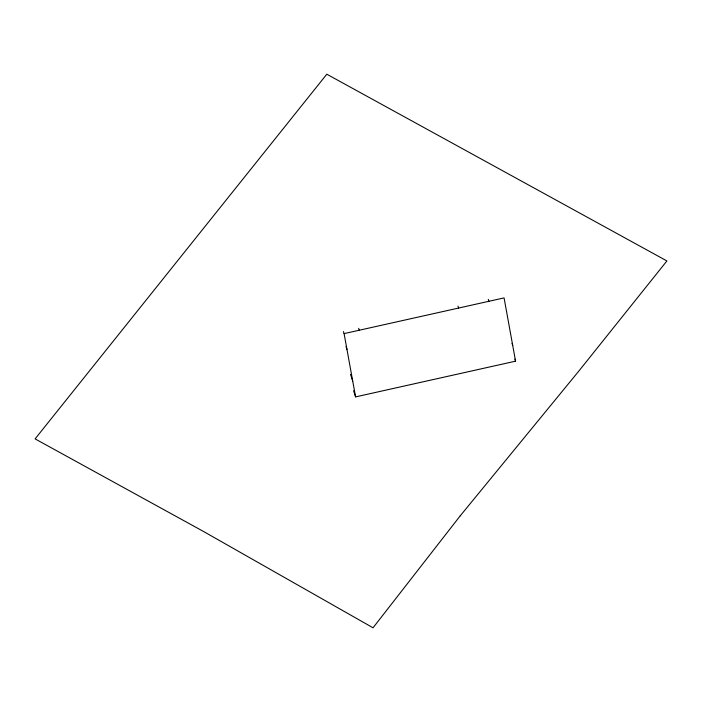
<?xml version="1.0" encoding="UTF-8"?>
<svg xmlns="http://www.w3.org/2000/svg" width="702" height="702" viewBox="0 0 702 702"><rect width="100%" height="100%" fill="white"/><g stroke="black" fill="none" stroke-linecap="round" stroke-linejoin="round"><path stroke-width="1.05" d="M343.427 331.563L344.094 333.617L504.071 297.894L515.566 361.17L355.589 396.893L353.58 390.733M512.056 343.383L512.697 345.349M514.899 359.117L515.566 361.17M488.285 299.35L488.908 301.281M457.994 306.116L458.617 308.046M358.634 328.308L359.257 330.23M346.025 346.542L346.963 349.438M350.517 374.315L352.711 381.072M344.094 333.617L355.589 396.893M460.214 515.847L373.034 627.79L203.703 531.572L35.1 438.89L326.807 74.21L666.9 260.942L578.773 371.147L460.214 515.847"/></g></svg>
